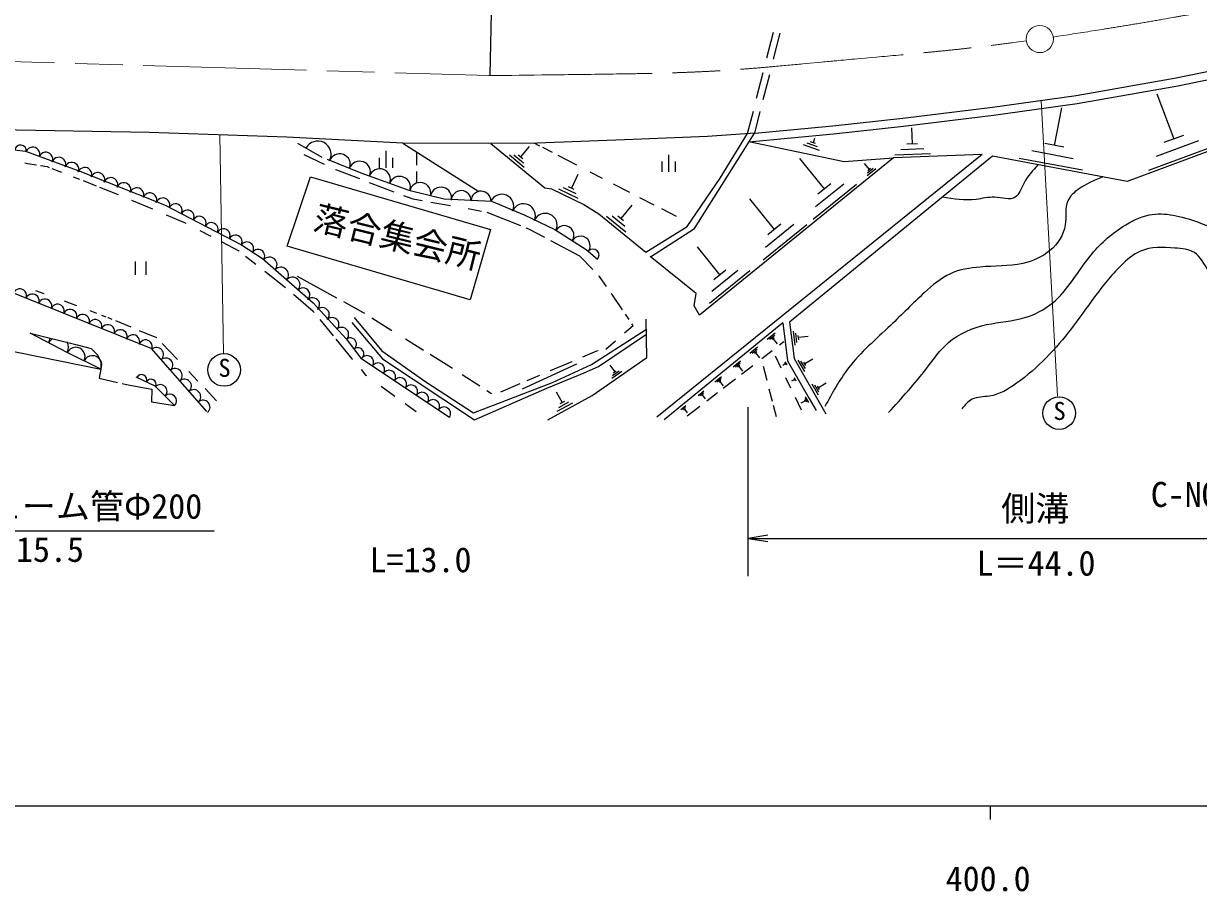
# Model space of a CAD drawing. Units: millimetres, scale not verified. Extents: x 40000 to 680000, y 20000 to 380000.
# Drawn here: x 397016 to 483289, y 198715 to 262444 of the extents above; entities that cross this region are included whole.
import ezdxf
from ezdxf.enums import TextEntityAlignment as Align

# ---------------------------------------------------------------- set-up
doc = ezdxf.new("R2010")
doc.units = ezdxf.units.MM
doc.header["$LTSCALE"] = 1000
doc.linetypes.add('CHAIN', pattern=[18.5, 12, -1.5, 3.5, -1.5])
for name, color, linetype, lineweight in [('M-BGD', 7, 'Continuous', 25), ('M-BGD-RSTR', 3, 'Continuous', 13), ('M-BMK', 2, 'CHAIN', 13), ('M-STR-STR3', 7, 'Continuous', 25), ('M-STR-STRC', 7, 'Continuous', 25), ('M-TTL-BAND', 7, 'Continuous', 25), ('M-TTL-TXT', 7, 'Continuous', 13)]:
    doc.layers.add(name, color=color, linetype=linetype, lineweight=lineweight)
doc.styles.add('ＭＳ ゴシック', font='')
doc.styles.get('ＭＳ ゴシック').set_extended_font_data('MS Gothic')

# ---------------------------------------------------------------- blocks, each defined once
blk = doc.blocks.new('open_arrow')
at = {"color": 0, "linetype": 'Continuous', "lineweight": -2}
blk.add_lwpolyline([(7.5, 1.25), (0, 0), (7.5, -1.25)], dxfattribs=at)

msp = doc.modelspace()

# ---------------------------------------------------------------- linework, layer by layer
at = {"layer": 'M-BGD'}
for p, q in [((431276, 258673), (432081, 292582)), ((451601, 259928), (452081, 261808)), ((452094, 259837), (452575, 261723)), ((481649, 258450), (488032, 259783)), ((450844, 256956), (451326, 258848)), ((481762, 257861), (488165, 259198)), ((451333, 256853), (451803, 258696)), ((474296, 257157), (481649, 258450)), ((498216, 258350), (478047, 250844)), ((468155, 256309), (474296, 257157)), ((474389, 256565), (481762, 257861)), ((480232, 257288), (481472, 253968)), ((461570, 255501), (468155, 256309)), ((468232, 255714), (474389, 256565)), ((473218, 256259), (472702, 253498)), ((450182, 254362), (450604, 256016)), ((450707, 254395), (451114, 255992)), ((456439, 254935), (461570, 255501)), ((461639, 254905), (468232, 255714)), ((406235, 254433), (389728, 254722)), ((450707, 254395), (456439, 254935)), ((456500, 254338), (461639, 254905)), ((462216, 254794), (462262, 253608)), ((416351, 254105), (406235, 254433)), ((424875, 253665), (416351, 254105)), ((417131, 253660), (418919, 252641)), ((431129, 253633), (424875, 253665)), ((424878, 253665), (430450, 250116)), ((434742, 253665), (431129, 253633)), ((434935, 253444), (434511, 253663)), ((441789, 253924), (434742, 253665)), ((447233, 254151), (441789, 253924)), ((450708, 254399), (447233, 254151)), ((448156, 251082), (450182, 254362)), ((449710, 252815), (450678, 254397)), ((450283, 253752), (456500, 254338)), ((457272, 252294), (450283, 253752)), ((455312, 253378), (454552, 253648)), ((455162, 253628), (454812, 253748)), ((455102, 254010), (454992, 253688)), ((483282, 253828), (480192, 252678)), ((482182, 254228), (480752, 253698)), ((394499, 253373), (397166, 253064)), ((397166, 253064), (401148, 251595)), ((419117, 252090), (417615, 252793)), ((423629, 253093), (423629, 251843)), ((425880, 253027), (425881, 252045)), ((431334, 253635), (435283, 250382)), ((433672, 252518), (433342, 252788)), ((434132, 253408), (433512, 252658)), ((435858, 252967), (435155, 253330)), ((467411, 252832), (443526, 233545)), ((444380, 252813), (444380, 251563)), ((446283, 247402), (449710, 252815)), ((455462, 253128), (454282, 253538)), ((467411, 252832), (460895, 252569)), ((463602, 252878), (460992, 252768)), ((463132, 253248), (461432, 253178)), ((462652, 253618), (461872, 253588)), ((474092, 252518), (471062, 253088)), ((473402, 253368), (472002, 253628)), ((484382, 253418), (479622, 251648)), ((397102, 252209), (397314, 252175)), ((397314, 252175), (397980, 252067)), ((398262, 252022), (398751, 251943)), ((398751, 251943), (398912, 251879)), ((419315, 252479), (421774, 251474)), ((423129, 252593), (423129, 251843)), ((424129, 251843), (424129, 252593)), ((433782, 251878), (432692, 252768)), ((433732, 252198), (433022, 252778)), ((437638, 252048), (436274, 252752)), ((443880, 252313), (443880, 251563)), ((444880, 251563), (444880, 252313)), ((460895, 252569), (446653, 241034)), ((468154, 252699), (453257, 240522)), ((454002, 252528), (455812, 250298)), ((460893, 252568), (457272, 252294)), ((458752, 252158), (459122, 251708)), ((478047, 250844), (468154, 252699)), ((474772, 251668), (470112, 252538)), ((399093, 251808), (399800, 251531)), ((400668, 251190), (401129, 251009)), ((401148, 251595), (407371, 249121)), ((416381, 246106), (418092, 251174)), ((418092, 251174), (431299, 247310)), ((420012, 251672), (419932, 251710)), ((421704, 251030), (420012, 251672)), ((421774, 251474), (425300, 250208)), ((425881, 251574), (425882, 250724)), ((437712, 251358), (437242, 250358)), ((439527, 251072), (438622, 251540)), ((445740, 247540), (448156, 251082)), ((459592, 251778), (458952, 251258)), ((459402, 251788), (458992, 251448)), ((459212, 251788), (459022, 251628)), ((401390, 250907), (402354, 250528)), ((402594, 250434), (403970, 249894)), ((424234, 250071), (422423, 250757)), ((425300, 250208), (427908, 249562)), ((435283, 250382), (435779, 250307)), ((435779, 250307), (438163, 249165)), ((437742, 249588), (436312, 250278)), ((437602, 249928), (436672, 250368)), ((437452, 250258), (437022, 250458)), ((441527, 250040), (440341, 250652)), ((458182, 250628), (454992, 248048)), ((457242, 250658), (455162, 248978)), ((456292, 250678), (455332, 249908)), ((403970, 249894), (403975, 249892)), ((404946, 249479), (406478, 248827)), ((425617, 249546), (424949, 249800)), ((426281, 249429), (425617, 249546)), ((427908, 249562), (431384, 249389)), ((431384, 249389), (433768, 248395)), ((443314, 249116), (442281, 249650)), ((450332, 249568), (452142, 247328)), ((407371, 249121), (413015, 246183)), ((428372, 249058), (426932, 249314)), ((430656, 248653), (429659, 248830)), ((433523, 247585), (431068, 248579)), ((438163, 249165), (439256, 248470)), ((439256, 248470), (442707, 245664)), ((441672, 249118), (440872, 248128)), ((444958, 248268), (443874, 248827)), ((407483, 248400), (408879, 247806)), ((408879, 247806), (408939, 247775)), ((433768, 248395), (436027, 247328)), ((441232, 247118), (439812, 248268)), ((441162, 247538), (440232, 248288)), ((441082, 247948), (440652, 248298)), ((454522, 247668), (451322, 245078)), ((453572, 247698), (451492, 246008)), ((452622, 247718), (451662, 246938)), ((409967, 247241), (410781, 246818)), ((431299, 247310), (429810, 242147)), ((434122, 247342), (433935, 247418)), ((435303, 246722), (434122, 247342)), ((436027, 247328), (438337, 245863)), ((442707, 245664), (445740, 247540)), ((443057, 245319), (446283, 247402)), ((411578, 246404), (412822, 245757)), ((413015, 246183), (414562, 245178)), ((429810, 242147), (416381, 246106)), ((437872, 245371), (435744, 246489)), ((446472, 246048), (448152, 243978)), ((412822, 245757), (412846, 245739)), ((413325, 245362), (414071, 244775)), ((414562, 245178), (418273, 241930)), ((438815, 244377), (437872, 245371)), ((438337, 245863), (439156, 245142)), ((446417, 242611), (443027, 245343)), ((405250, 243981), (405250, 244981)), ((406000, 244981), (406000, 243981)), ((414739, 244250), (416262, 243052)), ((450342, 244288), (447392, 241888)), ((449472, 244318), (447552, 242758)), ((448592, 244338), (447702, 243618)), ((417113, 243902), (420006, 242305)), ((439302, 243863), (439265, 243902)), ((439815, 243136), (439302, 243863)), ((395195, 243090), (406366, 238606)), ((397885, 242852), (398519, 242626)), ((398519, 242626), (398541, 242618)), ((416830, 242561), (418273, 241312)), ((440230, 242549), (440175, 242626)), ((441000, 241413), (440230, 242549)), ((446259, 241717), (446417, 242611)), ((399998, 242084), (400838, 241776)), ((400838, 241776), (400919, 241745)), ((418273, 241930), (420708, 239302)), ((420505, 242029), (421945, 241235)), ((446653, 241034), (446259, 241717)), ((401889, 241369), (402378, 241180)), ((402754, 241034), (403069, 240912)), ((403196, 240863), (403235, 240848)), ((403235, 240848), (403499, 240739)), ((418273, 241312), (418345, 241224)), ((418763, 240715), (419753, 239511)), ((421288, 240848), (423337, 238413)), ((421945, 241235), (422046, 241172)), ((422581, 240837), (424072, 239906)), ((441475, 240712), (441205, 241111)), ((442781, 237910), (442742, 240732)), ((388869, 239879), (402694, 237060)), ((403764, 240630), (404887, 240166)), ((405497, 239914), (406792, 239379)), ((421133, 240500), (423375, 237833)), ((438722, 237408), (442753, 239990)), ((441151, 239728), (441776, 240268)), ((441776, 240268), (441692, 240392)), ((452761, 240460), (444053, 233354)), ((452761, 240460), (453109, 237688)), ((453257, 240522), (453592, 237850)), ((453672, 238828), (453542, 239858)), ((397510, 239719), (400951, 238853)), ((400232, 238291), (397510, 239719)), ((419960, 239259), (421133, 237833)), ((420708, 239302), (421790, 237872)), ((425065, 239284), (426375, 238466)), ((439225, 237253), (442757, 239635)), ((439766, 238529), (440483, 239149)), ((451612, 239268), (452202, 239738)), ((451792, 239268), (452172, 239568)), ((451962, 239258), (452132, 239398)), ((452382, 238918), (452052, 239328)), ((452836, 239062), (452528, 238825)), ((453802, 239028), (453722, 239698)), ((453932, 239228), (453892, 239528)), ((454632, 239468), (453912, 239378)), ((402694, 237060), (400232, 238291)), ((400951, 238853), (401975, 238583)), ((401975, 238583), (402481, 238089)), ((406366, 238606), (410464, 233967)), ((407205, 238944), (408316, 237775)), ((423337, 238413), (426545, 236132)), ((426865, 238159), (428439, 237176)), ((438092, 237977), (439109, 238413)), ((439109, 238413), (439210, 238431)), ((450352, 238228), (450912, 238698)), ((450522, 238228), (450882, 238528)), ((450682, 238228), (450852, 238358)), ((451092, 237898), (450772, 238298)), ((451987, 238409), (451218, 237818)), ((402481, 238089), (402706, 237560)), ((402706, 237560), (402694, 237060)), ((421133, 237833), (421184, 237772)), ((421790, 237872), (428285, 233542)), ((423375, 237833), (430140, 233349)), ((433658, 235629), (437640, 237446)), ((435721, 236961), (437294, 237635)), ((435861, 236093), (438722, 237408)), ((438181, 236789), (439225, 237253)), ((438761, 235127), (442781, 237910)), ((440072, 237368), (440432, 236858)), ((449132, 237238), (449672, 237678)), ((449292, 237238), (449642, 237528)), ((449452, 237228), (449612, 237368)), ((449842, 236918), (449532, 237298)), ((450569, 237320), (449729, 236674)), ((451313, 237289), (451585, 236250)), ((452198, 238032), (452620, 237168)), ((452762, 237368), (452922, 237468)), ((452902, 237498), (452942, 237428)), ((452912, 237558), (453002, 237408)), ((452922, 237608), (453052, 237388)), ((453109, 237688), (454704, 234922)), ((453592, 237850), (455938, 233784)), ((454382, 236888), (453892, 237718)), ((454422, 237108), (454102, 237648)), ((454462, 237328), (454312, 237578)), ((454972, 237788), (454392, 237458)), ((402694, 237060), (402578, 236403)), ((402578, 236403), (403911, 236095)), ((406676, 235823), (405284, 236480)), ((409162, 236884), (409822, 236189)), ((421798, 237040), (422138, 236635)), ((422138, 236635), (422196, 236593)), ((428439, 237176), (428512, 237129)), ((429222, 236671), (430520, 235834)), ((433995, 236221), (434924, 236619)), ((435436, 235668), (438181, 236789)), ((440952, 236888), (440212, 236378)), ((440752, 236908), (440272, 236578)), ((440542, 236928), (440322, 236778)), ((447772, 236128), (448262, 236538)), ((447922, 236128), (448242, 236398)), ((452965, 236462), (453344, 235687)), ((453592, 236448), (453722, 236218)), ((404269, 236012), (404588, 235939)), ((404588, 235939), (406444, 235591)), ((406444, 235591), (406405, 234663)), ((408100, 234393), (406676, 235823)), ((410349, 235634), (411198, 234740)), ((423277, 235816), (424291, 235087)), ((426545, 236132), (430063, 233851)), ((430063, 233851), (435861, 236093)), ((430140, 233349), (435436, 235668)), ((432073, 235397), (433482, 236001)), ((448062, 236128), (448212, 236248)), ((448422, 235838), (448142, 236188)), ((449287, 236335), (448376, 235634)), ((451753, 235611), (451989, 234710)), ((453422, 236198), (453592, 236298)), ((453572, 236328), (453612, 236258)), ((453582, 236388), (453672, 236238)), ((455382, 235158), (454912, 235968)), ((455422, 235368), (455122, 235898)), ((455462, 235578), (455322, 235818)), ((455952, 236028), (455392, 235698)), ((406405, 234663), (408106, 234392)), ((431036, 235502), (431377, 235282)), ((435514, 233349), (438761, 235127)), ((436132, 235408), (436572, 234608)), ((436742, 234698), (436402, 234508)), ((446552, 235138), (446972, 235478)), ((446682, 235138), (446952, 235358)), ((446802, 235128), (446922, 235228)), ((447102, 234888), (446862, 235178)), ((447983, 235332), (447183, 234718)), ((453676, 235007), (454127, 234084)), ((454122, 234588), (454412, 234748)), ((454372, 234808), (454442, 234688)), ((454392, 234918), (454542, 234658)), ((454412, 235028), (454642, 234618)), ((454704, 234922), (455224, 234021)), ((425046, 234544), (425849, 233967)), ((437332, 234578), (436182, 233948)), ((437042, 234638), (436292, 234228)), ((445272, 234098), (445652, 234408)), ((445392, 234098), (445632, 234298)), ((445502, 234088), (445612, 234178)), ((445772, 233868), (445562, 234138)), ((446665, 234320), (445747, 233615)), ((452062, 234432), (452285, 233578))]:
    msp.add_line(p, q, dxfattribs=at)
for centre, radius, start, end in [((418621, 252828), 983, 332.14035, 152.14035), ((396800, 253094), 424, 353.0727, 173.0727), ((397699, 252857), 512, 338.64704, 158.64704), ((398654, 252483), 512, 338.64704, 158.64704), ((420226, 252092), 786, 339.41747, 159.41747), ((399608, 252110), 512, 338.64704, 158.64704), ((400563, 251737), 512, 338.64704, 158.64704), ((421697, 251540), 786, 339.41747, 159.41747), ((401518, 251364), 512, 338.64704, 158.64704), ((402472, 250990), 512, 338.64704, 158.64704), ((403427, 250617), 512, 338.64704, 158.64704), ((423168, 250987), 786, 339.41747, 159.41747), ((424639, 250435), 786, 339.41747, 159.41747), ((404382, 250244), 512, 338.64704, 158.64704), ((405336, 249871), 512, 338.64704, 158.64704), ((426138, 249985), 783, 347.1756, 167.1756), ((427666, 249637), 783, 347.1756, 167.1756), ((406291, 249497), 512, 338.64704, 158.64704), ((407246, 249124), 512, 338.64704, 158.64704), ((429155, 249444), 727, 358.5312, 178.5312), ((430608, 249407), 727, 358.5312, 178.5312), ((432133, 249037), 873, 336.23061, 156.23061), ((408164, 248708), 497, 332.50086, 152.50086), ((409046, 248249), 497, 332.50086, 152.50086), ((433731, 248333), 873, 336.23061, 156.23061), ((435328, 247630), 873, 336.23061, 156.23061), ((409928, 247790), 497, 332.50086, 152.50086), ((410809, 247331), 497, 332.50086, 152.50086), ((411691, 246872), 497, 332.50086, 152.50086), ((412573, 246413), 497, 332.50086, 152.50086), ((436723, 246893), 709, 327.14428, 147.14428), ((437915, 246123), 709, 327.14428, 147.14428), ((413423, 245913), 490, 326.49735, 146.49735), ((438833, 245440), 439, 317.29061, 137.29061), ((414240, 245372), 490, 326.49735, 146.49735), ((415071, 244732), 561, 318.81407, 138.81407), ((415915, 243993), 561, 318.81407, 138.81407), ((416759, 243255), 561, 318.81407, 138.81407), ((396745, 242461), 498, 337.9027, 157.9027), ((397668, 242087), 498, 337.9027, 157.9027), ((417536, 242524), 508, 314.47441, 134.47441), ((398591, 241712), 498, 337.9027, 157.9027), ((399514, 241337), 498, 337.9027, 157.9027), ((418247, 241800), 508, 314.47441, 134.47441), ((418958, 241075), 508, 314.47441, 134.47441), ((400437, 240962), 498, 337.9027, 157.9027), ((401360, 240588), 498, 337.9027, 157.9027), ((402283, 240213), 498, 337.9027, 157.9027), ((419670, 240351), 508, 314.47441, 134.47441), ((403206, 239838), 498, 337.9027, 157.9027), ((404129, 239464), 498, 337.9027, 157.9027), ((420381, 239627), 508, 314.47441, 134.47441), ((398190, 239362), 768, 332.30981, 359.44155), ((399551, 238648), 768, 122.23413, 152.30981), ((399551, 238648), 768, 332.30981, 32.44195), ((405052, 239089), 498, 337.9027, 157.9027), ((405975, 238714), 498, 337.9027, 157.9027), ((421011, 238909), 449, 307.67855, 127.67855), ((400847, 237983), 688, 333.43298, 153.43298), ((406778, 238140), 516, 311.45523, 131.45523), ((421560, 238197), 449, 307.67855, 127.67855), ((402078, 237368), 688, 333.43298, 153.43298), ((407461, 237366), 516, 311.45523, 131.45523), ((422239, 237573), 485, 326.30993, 146.30993), ((423046, 237034), 485, 326.30993, 146.30993), ((405689, 236284), 380, 334.02371, 154.02371), ((408145, 236593), 516, 311.45523, 131.45523), ((423853, 236496), 485, 326.30993, 146.30993), ((424661, 235958), 485, 326.30993, 146.30993), ((406372, 235950), 380, 334.02371, 154.02371), ((407062, 235436), 492, 315.00281, 135.00281), ((408828, 235819), 516, 311.45523, 131.45523), ((409511, 235046), 516, 311.45523, 131.45523), ((425468, 235420), 485, 326.30993, 146.30993), ((407758, 234740), 492, 315.00281, 135.00281), ((410195, 234272), 516, 311.45523, 131.45523), ((426275, 234882), 485, 326.30993, 146.30993), ((427083, 234343), 485, 326.30993, 146.30993), ((427890, 233805), 485, 326.30993, 146.30993)]:
    msp.add_arc(centre, radius, start, end, dxfattribs=at)
for points, knots in [([(471500, 252072), (471120, 251660), (470740, 251249), (470459, 250698), (470263, 250314), (470114, 249862), (469819, 249682), (469449, 249456), (468849, 249656), (468314, 249682), (467830, 249705), (467401, 249585), (466960, 249531), (466152, 249433), (465309, 249558), (464465, 249684)], [0, 0, 0, 0, 1, 1, 1, 2, 2, 2, 3, 3, 3, 4, 4, 4, 5, 5, 5, 5]), ([(476265, 251178), (475654, 250931), (475043, 250683), (474485, 250284), (474156, 250049), (473847, 249762), (473694, 249419), (473464, 248898), (473596, 248249), (473506, 247650), (473396, 246912), (472950, 246249), (472378, 245769), (471803, 245287), (471101, 244989), (470384, 244829), (469365, 244600), (468316, 244648), (467261, 244565), (466508, 244507), (465752, 244382), (465079, 244076), (464366, 243752), (463747, 243226), (463160, 242684), (462303, 241894), (461513, 241071), (460677, 240276), (459616, 239268), (458481, 238306), (457592, 237154), (456922, 236285), (456392, 235309), (455862, 234332)], [0, 0, 0, 0, 1, 1, 1, 2, 2, 2, 3, 3, 3, 4, 4, 4, 5, 5, 5, 6, 6, 6, 7, 7, 7, 8, 8, 8, 9, 9, 9, 10, 10, 10, 11, 11, 11, 11]), ([(460531, 233879), (461493, 234934), (462455, 235988), (463330, 237135), (463834, 237795), (464309, 238486), (464930, 239020), (465706, 239687), (466709, 240109), (467728, 240333), (468666, 240540), (469617, 240579), (470527, 240847), (471271, 241067), (471987, 241440), (472583, 241933), (473709, 242862), (474405, 244214), (475325, 245360), (476003, 246204), (476804, 246935), (477724, 247530), (478328, 247920), (478984, 248252), (479666, 248387), (480816, 248615), (482042, 248285), (483207, 247873), (484147, 247540), (485048, 247154), (485778, 246559), (486630, 245865), (487249, 244886), (487891, 243932), (488456, 243092), (489038, 242271), (489376, 241361), (489777, 240283), (489834, 239080), (489890, 237877)], [0, 0, 0, 0, 1, 1, 1, 2, 2, 2, 3, 3, 3, 4, 4, 4, 5, 5, 5, 6, 6, 6, 7, 7, 7, 8, 8, 8, 9, 9, 9, 10, 10, 10, 11, 11, 11, 12, 12, 12, 13, 13, 13, 13]), ([(488029, 237680), (487813, 238571), (487597, 239462), (487201, 240276), (486840, 241019), (486330, 241697), (485771, 242308), (485184, 242950), (484543, 243516), (484041, 244264), (483711, 244756), (483441, 245325), (482987, 245619), (482599, 245870), (482075, 245919), (481558, 245957), (480666, 246023), (479791, 246055), (479037, 245732), (478508, 245504), (478038, 245102), (477607, 244678), (476856, 243939), (476224, 243136), (475613, 242308), (475061, 241560), (474527, 240792), (473958, 240051), (473383, 239301), (472773, 238578), (472114, 237906), (471444, 237221), (470723, 236590), (469932, 236025), (469327, 235593), (468682, 235200), (467938, 235084), (467500, 235016), (467028, 235044), (466659, 234859), (466364, 234711), (466136, 234427), (465907, 234144)], [0, 0, 0, 0, 1, 1, 1, 2, 2, 2, 3, 3, 3, 4, 4, 4, 5, 5, 5, 6, 6, 6, 7, 7, 7, 8, 8, 8, 9, 9, 9, 10, 10, 10, 11, 11, 11, 12, 12, 12, 13, 13, 13, 14, 14, 14, 14])]:
    msp.add_open_spline(points, degree=3, knots=knots, dxfattribs=at)
at = {"layer": 'M-BGD-RSTR'}
msp.add_circle((471635, 261304), 1000, dxfattribs=at)
at = {"layer": 'M-BMK'}
msp.add_line((387305, 259903), (431171, 258615), dxfattribs=at)
for points, knots in [([(472624, 261449), (474553, 261748), (476483, 262047), (478408, 262367), (479426, 262537), (480442, 262713), (481458, 262891), (481813, 262954), (482168, 263016), (482523, 263080), (482878, 263143), (483233, 263207), (483588, 263271), (483942, 263336), (484297, 263401), (484651, 263467), (486937, 263894), (489218, 264357), (491479, 264895), (493582, 265397), (495669, 265964), (497756, 266531)], [0, 0, 0, 0, 1, 1, 1, 2, 2, 2, 3, 3, 3, 4, 4, 4, 5, 5, 5, 6, 6, 6, 7, 7, 7, 7]), ([(431171, 258615), (434140, 258651), (437108, 258688), (440078, 258731), (442596, 258767), (445115, 258807), (447628, 258948), (450569, 259112), (453502, 259413), (456437, 259685), (458578, 259884), (460720, 260067), (462860, 260271), (463217, 260305), (463574, 260340), (463931, 260375), (464287, 260410), (464644, 260446), (465000, 260483), (465357, 260520), (465713, 260557), (466069, 260596), (466590, 260654), (467110, 260716), (467630, 260781), (468635, 260905), (469639, 261039), (470643, 261173)], [0, 0, 0, 0, 1, 1, 1, 2, 2, 2, 3, 3, 3, 4, 4, 4, 5, 5, 5, 6, 6, 6, 7, 7, 7, 8, 8, 8, 9, 9, 9, 9])]:
    msp.add_open_spline(points, degree=3, knots=knots, dxfattribs=at)
at = {"layer": 'M-STR-STR3'}
for p, q in [((450212, 221863), (450212, 234273)), ((411015, 225169), (391816, 225169)), ((450212, 224642), (494697, 224642))]:
    msp.add_line(p, q, dxfattribs=at)
at = {"layer": 'M-STR-STRC'}
for centre in [(411745, 237007), (473060, 233841)]:
    msp.add_circle(centre, 1200, dxfattribs=at)
at = {"layer": 'M-TTL-BAND'}
for p, q in [((40000, 205000), (579000, 205000)), ((468000, 205000), (468000, 204000))]:
    msp.add_line(p, q, dxfattribs=at)
at = {"layer": 'M-TTL-TXT'}
for p, q in [((472942, 235075), (471725, 256802)), ((411704, 238205), (411425, 254264))]:
    msp.add_line(p, q, dxfattribs=at)

# ---------------------------------------------------------------- block references
at = {"layer": 'M-STR-STR3', "xscale": 193, "yscale": 193}
msp.add_blockref('open_arrow', (450212, 224642), dxfattribs=at)

# ---------------------------------------------------------------- texts
at = {"layer": 'M-BGD', "style": 'ＭＳ ゴシック'}
msp.add_text('落合集会所', height=1833, rotation=346.209, dxfattribs=at).set_placement((418057, 246839), align=Align.BOTTOM_LEFT)
at = {"layer": 'M-STR-STR3', "style": 'ＭＳ ゴシック'}
for s, p in [('ヒューム管Φ200', (391895, 225533)), ('側溝', (468802, 225371)), ('L＝15.5', (392719, 222367)), (' L=13.0', (421182, 221607)), ('L＝44.0', (466989, 221354))]:
    msp.add_text(s, height=1833, dxfattribs=at).set_placement(p, align=Align.BOTTOM_LEFT)
at = {"layer": 'M-STR-STRC', "style": 'ＭＳ ゴシック'}
for p in [(411326, 236105), (472641, 232939)]:
    msp.add_text('S', height=1320, dxfattribs=at).set_placement(p, align=Align.BOTTOM_LEFT)
at = {"layer": 'M-TTL-BAND', "style": 'ＭＳ ゴシック'}
msp.add_text('400.0', height=1833, dxfattribs=at).set_placement((467844, 198195), align=Align.BOTTOM_CENTER)
at = {"layer": 'M-TTL-TXT', "style": 'ＭＳ ゴシック'}
msp.add_text('C-NO-4', height=1833, dxfattribs=at).set_placement((479784, 226401), align=Align.BOTTOM_LEFT)

doc.saveas('drawing.dxf')
